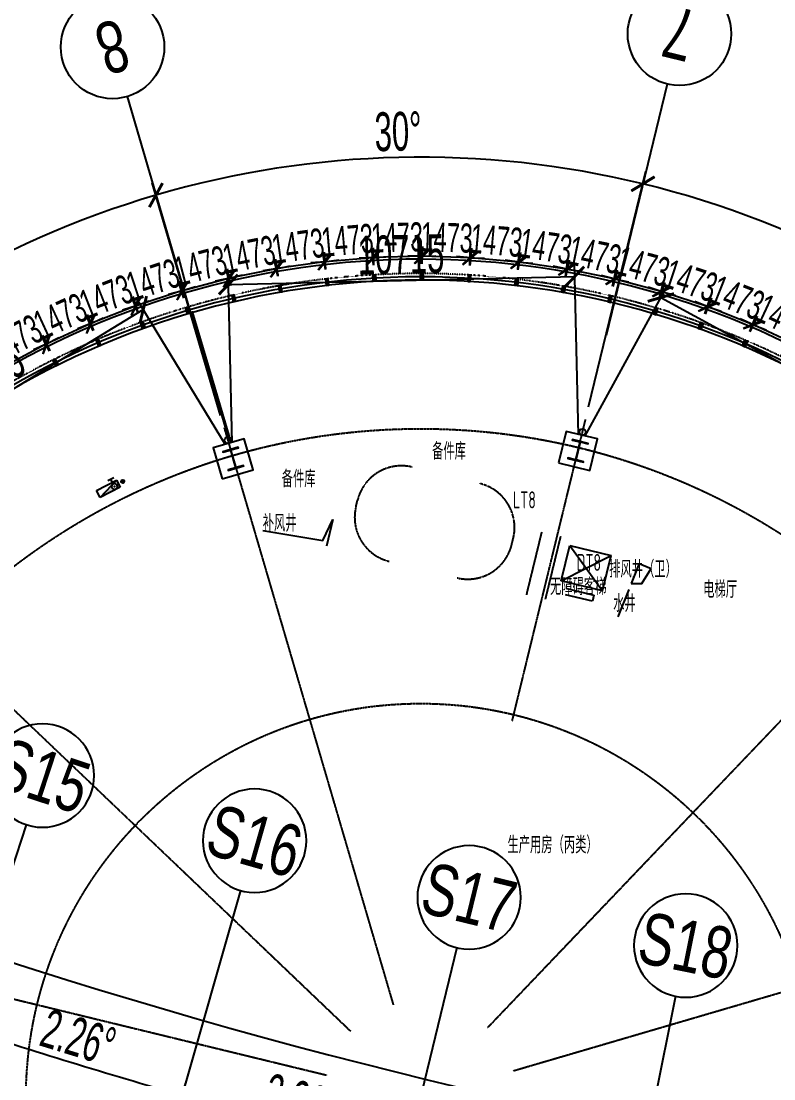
# Model space of a CAD drawing. Extents: x -668578 to 2331563, y -1202445 to 1620273.
# Drawn here: x 545602 to 568877, y 115585 to 148303 of the extents above; entities that cross this region are included whole.
import ezdxf
from ezdxf.enums import TextEntityAlignment as Align

# ---------------------------------------------------------------- set-up
doc = ezdxf.new("R2010")
doc.units = 0
for name, pattern in [('CENTER2', [28.575, 19.05, -3.175, 3.175, -3.175]), ('CONTINOUS', [0]), ('DASH', [0.35, 0.25, -0.1]), ('DOT2', [0.125, 0, -0.125]), ('DOTE', [2.42, 2, -0.2, 0.02, -0.2])]:
    doc.linetypes.add(name, pattern=pattern)
doc.layers.get('0').update_dxf_attribs({"color": 8})
doc.layers.get('Defpoints').update_dxf_attribs({"color": 8})
for name, color, linetype in [('#标注', 8, 'Continuous'), ('#轴线', 8, 'CENTER2'), ('A-AL', 8, 'Continuous'), ('A-BEAM-PLAN-C', 8, 'Continuous'), ('A-COLS-PLAN-S', 8, 'Continuous'), ('A-DIMS-150', 8, 'Continuous'), ('A-EVTR', 8, 'Continuous'), ('A-FLOR-OTLN', 8, 'DOT2'), ('A-GLASS', 8, 'Continuous'), ('A-WIND-FRAM', 8, 'Continuous'), ('C-AXIS', 8, 'DOTE'), ('dim', 8, 'Continuous'), ('STAIR', 8, 'Continuous'), ('WINDOW', 8, 'Continuous'), ('外轮廓', 8, 'Continuous'), ('建-文字', 8, 'Continuous'), ('暖-消防-挡烟垂壁', 8, 'Continuous'), ('水-消防-消火栓', 8, 'Continuous'), ('水-消防-消火栓-标识', 8, 'Continuous')]:
    doc.layers.add(name, color=color, linetype=linetype)
doc.styles.add('JHZX', font='jrs.shx', dxfattribs={"width": 0.6, "bigfont": 'jhz.shx'})
doc.styles.add('XD2008', font='xd-hzs.shx', dxfattribs={"width": 0.7, "bigfont": 'xd-hztxt.shx'})
doc.dimstyles.new('JZBZ-300', dxfattribs={"dimscale": 300, "dimtxt": 3, "dimasz": 1.5, "dimexe": 1, "dimexo": 1, "dimgap": 0.5, "dimtad": 1, "dimdec": 0, "dimdsep": 46, "dimtxsty": 'JHZX', "dimblk1": 'ARCHTICK', "dimblk2": 'ARCHTICK', "dimsah": 1, "dimcen": 0, "dimclrd": 1, "dimclre": 1, "dimclrt": 2, "dimazin": 2, "dimtfac": 1, "dimtdec": 0, "dimtix": 1, "dimtmove": 0, "dimatfit": 3, "dimfxl": 0, "dimtolj": 1, "dimlwd": -1, "dimlwe": -1, "dimarcsym": 0})
doc.dimstyles.new('JZBZ-400', dxfattribs={"dimscale": 400, "dimtxt": 3, "dimasz": 1.5, "dimexe": 1, "dimexo": 1, "dimgap": 0.5, "dimtad": 1, "dimdec": 0, "dimdsep": 46, "dimtxsty": 'JHZX', "dimblk1": 'ARCHTICK', "dimblk2": 'ARCHTICK', "dimsah": 1, "dimcen": 0, "dimclrd": 1, "dimclre": 1, "dimclrt": 2, "dimazin": 2, "dimtfac": 1, "dimtdec": 0, "dimtix": 1, "dimtmove": 0, "dimatfit": 3, "dimfxl": 0, "dimtolj": 1, "dimlwd": -1, "dimlwe": -1, "dimarcsym": 0})

# ---------------------------------------------------------------- blocks, each defined once
blk = doc.blocks.new('_ARCHTICK')
at = {"color": 0, "linetype": 'ByBlock', "const_width": 0.15}
blk.add_lwpolyline([(-0.5, -0.5), (0.5, 0.5)], dxfattribs=at)
blk = doc.blocks.new('*D2918')
at = {"layer": '#标注', "ltscale": 300, "transparency": 16777216}
for p, q in [((52517, 44290), (60086, 50671)), ((174425, -21557), (175612, -11729))]:
    blk.add_line(p, q, dxfattribs=at)
blk.add_arc((197092, 166179), 179600, 220.13382, 263.11563, dxfattribs=at)
at = {"layer": 'Defpoints', "color": 0, "ltscale": 300, "transparency": 16777216}
for p in [(197092, 166179), (52212, 44032), (92699, 20035), (174378, -21955)]:
    blk.add_point(p, dxfattribs=at)
at = {"layer": '#标注', "ltscale": 300, "transparency": 16777216, "xscale": 600, "yscale": 600, "zscale": 600}
for p, rotation in [((59781, 50414), 130.1338192809486), ((175564, -12126), 353.1156299250185)]:
    blk.add_blockref('_ARCHTICK', p, dxfattribs=dict(at, rotation=rotation))
at = {"layer": '#标注', "ltscale": 300, "transparency": 16777216, "insert": (112118, 8861), "char_height": 1200, "attachment_point": 5, "rotation": 331.6247, "style": 'JHZX'}
blk.add_mtext('\\A1;42.98°', dxfattribs=at)
blk = doc.blocks.new('*D2934')
at = {"layer": '#标注', "ltscale": 300, "transparency": 16777216}
for p, q in [((138044, -13465), (140386, -6340)), ((145181, -15656), (147240, -8444))]:
    blk.add_line(p, q, dxfattribs=at)
blk.add_arc((197092, 166179), 182000, 251.80463, 254.06683, dxfattribs=at)
at = {"layer": 'Defpoints', "color": 0, "ltscale": 300, "transparency": 16777216}
for p in [(197092, 166179), (142542, -7453), (137919, -13845), (145071, -16041)]:
    blk.add_point(p, dxfattribs=at)
at = {"layer": '#标注', "ltscale": 300, "transparency": 16777216, "xscale": 600, "yscale": 600, "zscale": 600}
for p, rotation in [((140261, -6720), 161.8046268610923), ((147130, -8829), 344.0668271582924)]:
    blk.add_blockref('_ARCHTICK', p, dxfattribs=dict(at, rotation=rotation))
at = {"layer": '#标注', "ltscale": 300, "transparency": 16777216, "insert": (143920, -7044), "char_height": 1200, "attachment_point": 5, "rotation": 342.9357, "style": 'JHZX'}
blk.add_mtext('\\A1;2.26°', dxfattribs=at)
blk = doc.blocks.new('*D2935')
at = {"layer": '#标注', "ltscale": 300, "transparency": 16777216}
for p, q in [((145181, -15656), (147240, -8444)), ((152399, -17563), (154172, -10276))]:
    blk.add_line(p, q, dxfattribs=at)
blk.add_arc((197092, 166179), 182000, 254.06683, 256.32903, dxfattribs=at)
at = {"layer": 'Defpoints', "color": 0, "ltscale": 300, "transparency": 16777216}
for p in [(197092, 166179), (149438, -9471), (145071, -16041), (152305, -17952)]:
    blk.add_point(p, dxfattribs=at)
at = {"layer": '#标注', "ltscale": 300, "transparency": 16777216, "xscale": 600, "yscale": 600, "zscale": 600}
for p, rotation in [((147130, -8829), 164.0668271582906), ((154077, -10665), 346.3290280231375)]:
    blk.add_blockref('_ARCHTICK', p, dxfattribs=dict(at, rotation=rotation))
at = {"layer": '#标注', "ltscale": 300, "transparency": 16777216, "insert": (150799, -9008), "char_height": 1200, "attachment_point": 5, "rotation": 345.1979, "style": 'JHZX'}
blk.add_mtext('\\A1;2.26°', dxfattribs=at)
blk = doc.blocks.new('*D2939')
at = {"layer": '#标注', "ltscale": 300, "transparency": 16777216}
for p, q in [((-1773, -1481), (-9342, -7863)), ((165914, -92056), (164727, -101884))]:
    blk.add_line(p, q, dxfattribs=at)
blk.add_arc((197092, 166179), 269610, 220.13382, 263.11563, dxfattribs=at)
at = {"layer": 'Defpoints', "color": 0, "ltscale": 300, "transparency": 16777216}
for p in [(197092, 166179), (-1467, -1224), (40380, -53208), (165962, -91659)]:
    blk.add_point(p, dxfattribs=at)
at = {"layer": '#标注', "ltscale": 300, "transparency": 16777216, "xscale": 600, "yscale": 600, "zscale": 600}
for p, rotation in [((-9036, -7605), 130.1338192809485), ((164775, -101487), 353.1156299250187)]:
    blk.add_blockref('_ARCHTICK', p, dxfattribs=dict(at, rotation=rotation))
at = {"layer": '#标注', "ltscale": 300, "transparency": 16777216, "insert": (69342, -70334), "char_height": 1200, "attachment_point": 5, "rotation": 331.6247, "style": 'JHZX'}
blk.add_mtext('\\A1;42.98°', dxfattribs=at)
blk = doc.blocks.new('*U2924')
at = {"linetype": 'ByBlock'}
blk.add_line((0, -20), (0, 0), dxfattribs=at)
blk.add_circle((0, -24), 4, dxfattribs=at)
at = {"color": 253, "linetype": 'ByBlock', "style": 'JHZX', "width": 0.75}
blk.add_attdef('AXES', text='', height=4, dxfattribs=at).set_placement((0, -24), align=Align.MIDDLE_CENTER)
blk = doc.blocks.new('*D2943')
at = {"layer": '#标注', "ltscale": 300, "transparency": 16777216}
for p, q in [((175615, -2730), (182813, -622)), ((175879, -14115), (183167, -15888))]:
    blk.add_line(p, q, dxfattribs=at)
blk.add_arc((154503, -8916), 29100, 346.329, 16.329, dxfattribs=at)
at = {"layer": 'Defpoints', "color": 0, "ltscale": 300, "transparency": 16777216}
for p in [(175231, -2843), (154503, -8916), (183543, -10779), (175491, -14021)]:
    blk.add_point(p, dxfattribs=at)
at = {"layer": '#标注', "ltscale": 300, "transparency": 16777216, "xscale": 600, "yscale": 600, "zscale": 600}
for p, rotation in [((182429, -734), 106.3290280231238), ((182778, -15793), 256.3290280231252)]:
    blk.add_blockref('_ARCHTICK', p, dxfattribs=dict(at, rotation=rotation))
at = {"layer": '#标注', "ltscale": 300, "transparency": 16777216, "insert": (184395, -8222), "char_height": 1200, "attachment_point": 5, "rotation": 271.329, "style": 'JHZX'}
blk.add_mtext('\\A1;30°', dxfattribs=at)
blk = doc.blocks.new('*D2944')
at = {"layer": '#标注', "ltscale": 300, "transparency": 16777216}
for p, q in [((169694, 6997), (174873, 12422)), ((175615, -2730), (182813, -622))]:
    blk.add_line(p, q, dxfattribs=at)
blk.add_arc((154503, -8916), 29100, 16.329, 46.329, dxfattribs=at)
at = {"layer": 'Defpoints', "color": 0, "ltscale": 300, "transparency": 16777216}
for p in [(169418, 6708), (180584, 3991), (175231, -2843), (154503, -8916)]:
    blk.add_point(p, dxfattribs=at)
at = {"layer": '#标注', "ltscale": 300, "transparency": 16777216, "xscale": 600, "yscale": 600, "zscale": 600}
for p, rotation in [((174597, 12133), 136.3290280231255), ((182429, -734), 286.3290280231241)]:
    blk.add_blockref('_ARCHTICK', p, dxfattribs=dict(at, rotation=rotation))
at = {"layer": '#标注', "ltscale": 300, "transparency": 16777216, "insert": (180043, 6631), "char_height": 1200, "attachment_point": 5, "rotation": 301.329, "style": 'JHZX'}
blk.add_mtext('\\A1;30°', dxfattribs=at)
blk = doc.blocks.new('*D2945')
at = {"layer": '#标注', "ltscale": 300, "transparency": 16777216}
for p, q in [((159702, 12461), (161475, 19749)), ((169694, 6997), (174873, 12422))]:
    blk.add_line(p, q, dxfattribs=at)
blk.add_arc((154503, -8916), 29100, 46.329, 76.329, dxfattribs=at)
at = {"layer": 'Defpoints', "color": 0, "ltscale": 300, "transparency": 16777216}
for p in [(170636, 15302), (159608, 12072), (169418, 6708), (154503, -8916)]:
    blk.add_point(p, dxfattribs=at)
at = {"layer": '#标注', "ltscale": 300, "transparency": 16777216, "xscale": 600, "yscale": 600, "zscale": 600}
for p, rotation in [((161380, 19360), 166.3290280231338), ((174597, 12133), 316.3290280231257)]:
    blk.add_blockref('_ARCHTICK', p, dxfattribs=dict(at, rotation=rotation))
at = {"layer": '#标注', "ltscale": 300, "transparency": 16777216, "insert": (168848, 17318), "char_height": 1200, "attachment_point": 5, "rotation": 331.329, "style": 'JHZX'}
blk.add_mtext('\\A1;30°', dxfattribs=at)
blk = doc.blocks.new('*D2946')
at = {"layer": '#标注', "ltscale": 300, "transparency": 16777216}
for p, q in [((159702, 12461), (161475, 19749)), ((148317, 12197), (146209, 19394))]:
    blk.add_line(p, q, dxfattribs=at)
blk.add_arc((154503, -8916), 29100, 76.329, 106.329, dxfattribs=at)
at = {"layer": 'Defpoints', "color": 0, "ltscale": 300, "transparency": 16777216}
for p in [(156366, 20125), (148430, 11813), (159608, 12072), (154503, -8916)]:
    blk.add_point(p, dxfattribs=at)
at = {"layer": '#标注', "ltscale": 300, "transparency": 16777216, "xscale": 600, "yscale": 600, "zscale": 600}
for p, rotation in [((161380, 19360), 346.3290280231337), ((146321, 19011), 196.3290280231265)]:
    blk.add_blockref('_ARCHTICK', p, dxfattribs=dict(at, rotation=rotation))
at = {"layer": '#标注', "ltscale": 300, "transparency": 16777216, "insert": (153809, 20976), "char_height": 1200, "attachment_point": 5, "rotation": 1.329, "style": 'JHZX'}
blk.add_mtext('\\A1;30°', dxfattribs=at)
blk = doc.blocks.new('*D2947')
at = {"layer": '#标注', "ltscale": 300, "transparency": 16777216}
for p, q in [((148317, 12197), (146209, 19394)), ((138590, 6276), (133165, 11455))]:
    blk.add_line(p, q, dxfattribs=at)
blk.add_arc((154503, -8916), 29100, 106.329, 136.329, dxfattribs=at)
at = {"layer": 'Defpoints', "color": 0, "ltscale": 300, "transparency": 16777216}
for p in [(141596, 17166), (148430, 11813), (138879, 6000), (154503, -8916)]:
    blk.add_point(p, dxfattribs=at)
at = {"layer": '#标注', "ltscale": 300, "transparency": 16777216, "xscale": 600, "yscale": 600, "zscale": 600}
for p, rotation in [((146321, 19011), 16.32902802312659), ((133454, 11178), 226.3290280231246)]:
    blk.add_blockref('_ARCHTICK', p, dxfattribs=dict(at, rotation=rotation))
at = {"layer": '#标注', "ltscale": 300, "transparency": 16777216, "insert": (138956, 16625), "char_height": 1200, "attachment_point": 5, "rotation": 31.329, "style": 'JHZX'}
blk.add_mtext('\\A1;30°', dxfattribs=at)
blk = doc.blocks.new('*D2948')
at = {"layer": '#标注', "ltscale": 300, "transparency": 16777216}
for p, q in [((138590, 6276), (133165, 11455)), ((133126, -3716), (125838, -1943))]:
    blk.add_line(p, q, dxfattribs=at)
blk.add_arc((154503, -8916), 29100, 136.329, 166.329, dxfattribs=at)
at = {"layer": 'Defpoints', "color": 0, "ltscale": 300, "transparency": 16777216}
for p in [(130285, 7218), (138879, 6000), (133515, -3810), (154503, -8916)]:
    blk.add_point(p, dxfattribs=at)
at = {"layer": '#标注', "ltscale": 300, "transparency": 16777216, "xscale": 600, "yscale": 600, "zscale": 600}
for p, rotation in [((133454, 11178), 46.32902802312446), ((126227, -2038), 256.3290280231241)]:
    blk.add_blockref('_ARCHTICK', p, dxfattribs=dict(at, rotation=rotation))
at = {"layer": '#标注', "ltscale": 300, "transparency": 16777216, "insert": (128269, 5430), "char_height": 1200, "attachment_point": 5, "rotation": 61.329, "style": 'JHZX'}
blk.add_mtext('\\A1;30°', dxfattribs=at)
blk = doc.blocks.new('*D2949')
at = {"layer": '#标注', "ltscale": 300, "transparency": 16777216}
for p, q in [((133126, -3716), (125838, -1943)), ((133390, -15101), (126193, -17210))]:
    blk.add_line(p, q, dxfattribs=at)
blk.add_arc((154503, -8916), 29100, 166.329, 196.329, dxfattribs=at)
at = {"layer": 'Defpoints', "color": 0, "ltscale": 300, "transparency": 16777216}
for p in [(133515, -3810), (125462, -7052), (154503, -8916), (133774, -14988)]:
    blk.add_point(p, dxfattribs=at)
at = {"layer": '#标注', "ltscale": 300, "transparency": 16777216, "xscale": 600, "yscale": 600, "zscale": 600}
for p, rotation in [((126227, -2038), 76.32902802312397), ((126576, -17097), 286.3290280231245)]:
    blk.add_blockref('_ARCHTICK', p, dxfattribs=dict(at, rotation=rotation))
at = {"layer": '#标注', "ltscale": 300, "transparency": 16777216, "insert": (126210, -9572), "char_height": 1200, "attachment_point": 5, "rotation": 271.329, "style": 'JHZX'}
blk.add_mtext('\\A1;30°', dxfattribs=at)
blk = doc.blocks.new('*D2992')
at = {"layer": '#标注', "ltscale": 300, "transparency": 16777216}
for p, q in [((159587, 11549), (162128, 16196)), ((161936, 15845), (171338, 10705)), ((168988, 6408), (171530, 11055))]:
    blk.add_line(p, q, dxfattribs=at)
at = {"layer": 'Defpoints', "color": 0, "ltscale": 300, "transparency": 16777216}
for p in [(159395, 11198), (171338, 10705), (168796, 6057)]:
    blk.add_point(p, dxfattribs=at)
at = {"layer": '#标注', "ltscale": 300, "transparency": 16777216, "xscale": 600, "yscale": 600, "zscale": 600}
for p, rotation in [((161936, 15845), 151.3290280231367), ((171338, 10705), 331.3290280231367)]:
    blk.add_blockref('_ARCHTICK', p, dxfattribs=dict(at, rotation=rotation))
at = {"layer": '#标注', "ltscale": 300, "transparency": 16777216, "insert": (167021, 13977), "char_height": 1200, "attachment_point": 5, "rotation": 331.329, "style": 'JHZX'}
blk.add_mtext('\\A1;10715', dxfattribs=at)
blk = doc.blocks.new('*D2982')
at = {"layer": '#标注', "ltscale": 300, "transparency": 16777216}
for p, q in [((159386, 11598), (159263, 16893)), ((148673, 11349), (148551, 16645)), ((148560, 16245), (159272, 16493))]:
    blk.add_line(p, q, dxfattribs=at)
at = {"layer": 'Defpoints', "color": 0, "ltscale": 300, "transparency": 16777216}
for p in [(159272, 16493), (159395, 11198), (148683, 10949)]:
    blk.add_point(p, dxfattribs=at)
at = {"layer": '#标注', "ltscale": 300, "transparency": 16777216, "xscale": 600, "yscale": 600, "zscale": 600}
for p, rotation in [((159272, 16493), 1.329038089005094), ((148560, 16245), 181.3290380890051)]:
    blk.add_blockref('_ARCHTICK', p, dxfattribs=dict(at, rotation=rotation))
at = {"layer": '#标注', "ltscale": 300, "transparency": 16777216, "insert": (153897, 17169), "char_height": 1200, "attachment_point": 5, "rotation": 1.329, "style": 'JHZX'}
blk.add_mtext('\\A1;10715', dxfattribs=at)
blk = doc.blocks.new('*D2983')
at = {"layer": '#标注', "ltscale": 300, "transparency": 16777216}
for p, q in [((148475, 11291), (145721, 15816)), ((136776, 9903), (145929, 15474)), ((139322, 5720), (136568, 10244))]:
    blk.add_line(p, q, dxfattribs=at)
at = {"layer": 'Defpoints', "color": 0, "ltscale": 300, "transparency": 16777216}
for p in [(145929, 15474), (148683, 10949), (139530, 5378)]:
    blk.add_point(p, dxfattribs=at)
at = {"layer": '#标注', "ltscale": 300, "transparency": 16777216, "xscale": 600, "yscale": 600, "zscale": 600}
for p, rotation in [((145929, 15474), 31.32903808897055), ((136776, 9903), 211.3290380889705)]:
    blk.add_blockref('_ARCHTICK', p, dxfattribs=dict(at, rotation=rotation))
at = {"layer": '#标注', "ltscale": 300, "transparency": 16777216, "insert": (140936, 13372), "char_height": 1200, "attachment_point": 5, "rotation": 31.329, "style": 'JHZX'}
blk.add_mtext('\\A1;10715', dxfattribs=at)
blk = doc.blocks.new('*D2014')
at = {"layer": '#标注', "color": 1, "ltscale": 300, "transparency": 16777216}
for p, q in [((568247, 138907), (567839, 139096)), ((568148, 138693), (568374, 139179)), ((569583, 138287), (568247, 138907)), ((569484, 138073), (569709, 138559)), ((569583, 138287), (569991, 138097))]:
    blk.add_line(p, q, dxfattribs=at)
at = {"layer": 'Defpoints', "color": 0, "ltscale": 300, "transparency": 16777216}
for p in [(568247, 138907), (568021, 138421), (569357, 137800)]:
    blk.add_point(p, dxfattribs=at)
at = {"layer": '#标注', "color": 1, "ltscale": 300, "transparency": 16777216, "xscale": 450, "yscale": 450, "zscale": 450}
for p, rotation in [((568247, 138907), 335.0892410892536), ((569583, 138287), 155.0892410892536)]:
    blk.add_blockref('_ARCHTICK', p, dxfattribs=dict(at, rotation=rotation))
at = {"layer": '#标注', "color": 2, "ltscale": 300, "transparency": 16777216, "insert": (569168, 139141), "char_height": 900, "attachment_point": 5, "rotation": 335.0892, "style": 'JHZX'}
blk.add_mtext('\\A1;1473', dxfattribs=at)
blk = doc.blocks.new('*D2015')
at = {"layer": '#标注', "color": 1, "ltscale": 300, "transparency": 16777216}
for p, q in [((566762, 139242), (566960, 139740)), ((566849, 139461), (566431, 139627)), ((568219, 138919), (566849, 139461)), ((568132, 138700), (568329, 139198)), ((568219, 138919), (568637, 138753))]:
    blk.add_line(p, q, dxfattribs=at)
at = {"layer": 'Defpoints', "color": 0, "ltscale": 300, "transparency": 16777216}
for p in [(566849, 139461), (566652, 138963), (568021, 138421)]:
    blk.add_point(p, dxfattribs=at)
at = {"layer": '#标注', "color": 1, "ltscale": 300, "transparency": 16777216, "xscale": 450, "yscale": 450, "zscale": 450}
for p, rotation in [((566849, 139461), 338.3992787372172), ((568219, 138919), 158.3992787372172)]:
    blk.add_blockref('_ARCHTICK', p, dxfattribs=dict(at, rotation=rotation))
at = {"layer": '#标注', "color": 2, "ltscale": 300, "transparency": 16777216, "insert": (567755, 139748), "char_height": 900, "attachment_point": 5, "rotation": 338.3993, "style": 'JHZX'}
blk.add_mtext('\\A1;1473', dxfattribs=at)
blk = doc.blocks.new('*D2016')
at = {"layer": '#标注', "color": 1, "ltscale": 300, "transparency": 16777216}
for p, q in [((565422, 139934), (564995, 140075)), ((565348, 139710), (565516, 140219)), ((566820, 139472), (565422, 139934)), ((566746, 139248), (566914, 139757)), ((566820, 139472), (567248, 139331))]:
    blk.add_line(p, q, dxfattribs=at)
at = {"layer": 'Defpoints', "color": 0, "ltscale": 300, "transparency": 16777216}
for p in [(565422, 139934), (565254, 139425), (566652, 138963)]:
    blk.add_point(p, dxfattribs=at)
at = {"layer": '#标注', "color": 1, "ltscale": 300, "transparency": 16777216, "xscale": 450, "yscale": 450, "zscale": 450}
for p, rotation in [((565422, 139934), 341.7093163851807), ((566820, 139472), 161.7093163851806)]:
    blk.add_blockref('_ARCHTICK', p, dxfattribs=dict(at, rotation=rotation))
at = {"layer": '#标注', "color": 2, "ltscale": 300, "transparency": 16777216, "insert": (566309, 140273), "char_height": 900, "attachment_point": 5, "rotation": 341.7093, "style": 'JHZX'}
blk.add_mtext('\\A1;1473', dxfattribs=at)
blk = doc.blocks.new('*D2017')
at = {"layer": '#标注', "color": 1, "ltscale": 300, "transparency": 16777216}
for p, q in [((563969, 140324), (563535, 140440)), ((563908, 140096), (564047, 140614)), ((565392, 139943), (563969, 140324)), ((565331, 139715), (565470, 140233)), ((565392, 139943), (565827, 139827))]:
    blk.add_line(p, q, dxfattribs=at)
at = {"layer": 'Defpoints', "color": 0, "ltscale": 300, "transparency": 16777216}
for p in [(563969, 140324), (563831, 139806), (565254, 139425)]:
    blk.add_point(p, dxfattribs=at)
at = {"layer": '#标注', "color": 1, "ltscale": 300, "transparency": 16777216, "xscale": 450, "yscale": 450, "zscale": 450}
for p, rotation in [((563969, 140324), 345.0193540331435), ((565392, 139943), 165.0193540331436)]:
    blk.add_blockref('_ARCHTICK', p, dxfattribs=dict(at, rotation=rotation))
at = {"layer": '#标注', "color": 2, "ltscale": 300, "transparency": 16777216, "insert": (564836, 140713), "char_height": 900, "attachment_point": 5, "rotation": 345.0194, "style": 'JHZX'}
blk.add_mtext('\\A1;1473', dxfattribs=at)
blk = doc.blocks.new('*D2018')
at = {"layer": '#标注', "color": 1, "ltscale": 300, "transparency": 16777216}
for p, q in [((562497, 140629), (562056, 140720)), ((562449, 140398), (562558, 140923)), ((563939, 140331), (562497, 140629)), ((563892, 140100), (564000, 140625)), ((563939, 140331), (564380, 140240))]:
    blk.add_line(p, q, dxfattribs=at)
at = {"layer": 'Defpoints', "color": 0, "ltscale": 300, "transparency": 16777216}
for p in [(562497, 140629), (562389, 140104), (563831, 139806)]:
    blk.add_point(p, dxfattribs=at)
at = {"layer": '#标注', "color": 1, "ltscale": 300, "transparency": 16777216, "xscale": 450, "yscale": 450, "zscale": 450}
for p, rotation in [((562497, 140629), 348.3293916811086), ((563939, 140331), 168.3293916811086)]:
    blk.add_blockref('_ARCHTICK', p, dxfattribs=dict(at, rotation=rotation))
at = {"layer": '#标注', "color": 2, "ltscale": 300, "transparency": 16777216, "insert": (563340, 141067), "char_height": 900, "attachment_point": 5, "rotation": 348.3294, "style": 'JHZX'}
blk.add_mtext('\\A1;1473', dxfattribs=at)
blk = doc.blocks.new('*D2019')
at = {"layer": '#标注', "color": 1, "ltscale": 300, "transparency": 16777216}
for p, q in [((560975, 140615), (561053, 141145)), ((561009, 140848), (560564, 140914)), ((562467, 140634), (561009, 140848)), ((562432, 140401), (562510, 140931)), ((562467, 140634), (562912, 140569))]:
    blk.add_line(p, q, dxfattribs=at)
at = {"layer": 'Defpoints', "color": 0, "ltscale": 300, "transparency": 16777216}
for p in [(561009, 140848), (560931, 140318), (562389, 140104)]:
    blk.add_point(p, dxfattribs=at)
at = {"layer": '#标注', "color": 1, "ltscale": 300, "transparency": 16777216, "xscale": 450, "yscale": 450, "zscale": 450}
for p, rotation in [((561009, 140848), 351.6394293290701), ((562467, 140634), 171.63942932907)]:
    blk.add_blockref('_ARCHTICK', p, dxfattribs=dict(at, rotation=rotation))
at = {"layer": '#标注', "color": 2, "ltscale": 300, "transparency": 16777216, "insert": (561825, 141335), "char_height": 900, "attachment_point": 5, "rotation": 351.6394, "style": 'JHZX'}
blk.add_mtext('\\A1;1473', dxfattribs=at)
blk = doc.blocks.new('*D2020')
at = {"layer": '#标注', "color": 1, "ltscale": 300, "transparency": 16777216}
for p, q in [((559512, 140982), (559063, 141021)), ((559491, 140746), (559538, 141280)), ((560958, 140617), (561005, 141151)), ((560979, 140852), (559512, 140982)), ((560979, 140852), (561427, 140812))]:
    blk.add_line(p, q, dxfattribs=at)
at = {"layer": 'Defpoints', "color": 0, "ltscale": 300, "transparency": 16777216}
for p in [(559512, 140982), (559464, 140448), (560932, 140318)]:
    blk.add_point(p, dxfattribs=at)
at = {"layer": '#标注', "color": 1, "ltscale": 300, "transparency": 16777216, "xscale": 450, "yscale": 450, "zscale": 450}
for p, rotation in [((559512, 140982), 354.9494669770344), ((560979, 140852), 174.9494669770343)]:
    blk.add_blockref('_ARCHTICK', p, dxfattribs=dict(at, rotation=rotation))
at = {"layer": '#标注', "color": 2, "ltscale": 300, "transparency": 16777216, "insert": (560298, 141514), "char_height": 900, "attachment_point": 5, "rotation": 354.9495, "style": 'JHZX'}
blk.add_mtext('\\A1;1473', dxfattribs=at)
blk = doc.blocks.new('*D2021')
at = {"layer": '#标注', "color": 1, "ltscale": 300, "transparency": 16777216}
for p, q in [((558009, 141028), (557559, 141042)), ((558001, 140792), (558018, 141328)), ((559481, 140983), (558009, 141028)), ((559474, 140747), (559490, 141283)), ((559481, 140983), (559930, 140970))]:
    blk.add_line(p, q, dxfattribs=at)
at = {"layer": 'Defpoints', "color": 0, "ltscale": 300, "transparency": 16777216}
for p in [(558009, 141028), (557992, 140492), (559464, 140448)]:
    blk.add_point(p, dxfattribs=at)
at = {"layer": '#标注', "color": 1, "ltscale": 300, "transparency": 16777216, "xscale": 450, "yscale": 450, "zscale": 450}
for p, rotation in [((558009, 141028), 358.2595046249982), ((559481, 140983), 178.2595046249982)]:
    blk.add_blockref('_ARCHTICK', p, dxfattribs=dict(at, rotation=rotation))
at = {"layer": '#标注', "color": 2, "ltscale": 300, "transparency": 16777216, "insert": (558763, 141606), "char_height": 900, "attachment_point": 5, "rotation": 358.2595, "style": 'JHZX'}
blk.add_mtext('\\A1;1473', dxfattribs=at)
blk = doc.blocks.new('*D2022')
at = {"layer": '#标注', "color": 1, "ltscale": 300, "transparency": 16777216}
for p, q in [((556512, 140752), (556497, 141288)), ((557978, 141028), (556505, 140988)), ((557984, 140792), (557969, 141328)), ((557978, 141028), (558427, 141041)), ((556505, 140988), (556055, 140976))]:
    blk.add_line(p, q, dxfattribs=at)
at = {"layer": 'Defpoints', "color": 0, "ltscale": 300, "transparency": 16777216}
for p in [(556505, 140988), (556520, 140452), (557992, 140492)]:
    blk.add_point(p, dxfattribs=at)
at = {"layer": '#标注', "color": 1, "ltscale": 300, "transparency": 16777216, "xscale": 450, "yscale": 450, "zscale": 450}
for p, rotation in [((556505, 140988), 1.569542272960266), ((557978, 141028), 181.5695422729603)]:
    blk.add_blockref('_ARCHTICK', p, dxfattribs=dict(at, rotation=rotation))
at = {"layer": '#标注', "color": 2, "ltscale": 300, "transparency": 16777216, "insert": (557225, 141608), "char_height": 900, "attachment_point": 5, "rotation": 1.5695, "style": 'JHZX'}
blk.add_mtext('\\A1;1473', dxfattribs=at)
blk = doc.blocks.new('*D2023')
at = {"layer": '#标注', "color": 1, "ltscale": 300, "transparency": 16777216}
for p, q in [((555027, 140626), (554981, 141160)), ((556495, 140751), (556449, 141285)), ((556474, 140986), (556923, 141024)), ((555007, 140861), (554559, 140823)), ((556474, 140986), (555007, 140861))]:
    blk.add_line(p, q, dxfattribs=at)
at = {"layer": 'Defpoints', "color": 0, "ltscale": 300, "transparency": 16777216}
for p in [(555007, 140861), (556520, 140452), (555053, 140327)]:
    blk.add_point(p, dxfattribs=at)
at = {"layer": '#标注', "color": 1, "ltscale": 300, "transparency": 16777216, "xscale": 450, "yscale": 450, "zscale": 450}
for p, rotation in [((555007, 140861), 4.879579920922729), ((556474, 140986), 184.8795799209227)]:
    blk.add_blockref('_ARCHTICK', p, dxfattribs=dict(at, rotation=rotation))
at = {"layer": '#标注', "color": 2, "ltscale": 300, "transparency": 16777216, "insert": (555690, 141521), "char_height": 900, "attachment_point": 5, "rotation": 4.8796, "style": 'JHZX'}
blk.add_mtext('\\A1;1473', dxfattribs=at)
blk = doc.blocks.new('*D2024')
at = {"layer": '#标注', "color": 1, "ltscale": 300, "transparency": 16777216}
for p, q in [((555010, 140624), (554934, 141154)), ((553552, 140414), (553476, 140944)), ((554976, 140857), (553518, 140648)), ((554976, 140857), (555422, 140921)), ((553518, 140648), (553073, 140583))]:
    blk.add_line(p, q, dxfattribs=at)
at = {"layer": 'Defpoints', "color": 0, "ltscale": 300, "transparency": 16777216}
for p in [(553518, 140648), (553595, 140117), (555053, 140327)]:
    blk.add_point(p, dxfattribs=at)
at = {"layer": '#标注', "color": 1, "ltscale": 300, "transparency": 16777216, "xscale": 450, "yscale": 450, "zscale": 450}
for p, rotation in [((554976, 140857), 188.1896175688878), ((553518, 140648), 8.189617568887787)]:
    blk.add_blockref('_ARCHTICK', p, dxfattribs=dict(at, rotation=rotation))
at = {"layer": '#标注', "color": 2, "ltscale": 300, "transparency": 16777216, "insert": (554162, 141346), "char_height": 900, "attachment_point": 5, "rotation": 8.1896, "style": 'JHZX'}
blk.add_mtext('\\A1;1473', dxfattribs=at)
blk = doc.blocks.new('*D2025')
at = {"layer": '#标注', "color": 1, "ltscale": 300, "transparency": 16777216}
for p, q in [((553535, 140411), (553428, 140936)), ((553488, 140642), (553929, 140732)), ((552092, 140117), (551985, 140643)), ((553488, 140642), (552045, 140349)), ((552045, 140349), (551604, 140259))]:
    blk.add_line(p, q, dxfattribs=at)
at = {"layer": 'Defpoints', "color": 0, "ltscale": 300, "transparency": 16777216}
for p in [(552045, 140349), (553595, 140117), (552152, 139823)]:
    blk.add_point(p, dxfattribs=at)
at = {"layer": '#标注', "color": 1, "ltscale": 300, "transparency": 16777216, "xscale": 450, "yscale": 450, "zscale": 450}
for p, rotation in [((553488, 140642), 191.4996552168506), ((552045, 140349), 11.4996552168506)]:
    blk.add_blockref('_ARCHTICK', p, dxfattribs=dict(at, rotation=rotation))
at = {"layer": '#标注', "color": 2, "ltscale": 300, "transparency": 16777216, "insert": (552647, 141083), "char_height": 900, "attachment_point": 5, "rotation": 11.4997, "style": 'JHZX'}
blk.add_mtext('\\A1;1473', dxfattribs=at)
blk = doc.blocks.new('*D2026')
at = {"layer": '#标注', "color": 1, "ltscale": 300, "transparency": 16777216}
for p, q in [((552075, 140113), (551938, 140632)), ((552015, 140342), (552450, 140457)), ((550651, 139737), (550514, 140255)), ((552015, 140342), (550591, 139965)), ((550591, 139965), (550156, 139850))]:
    blk.add_line(p, q, dxfattribs=at)
at = {"layer": 'Defpoints', "color": 0, "ltscale": 300, "transparency": 16777216}
for p in [(550591, 139965), (552152, 139823), (550728, 139447)]:
    blk.add_point(p, dxfattribs=at)
at = {"layer": '#标注', "color": 1, "ltscale": 300, "transparency": 16777216, "xscale": 450, "yscale": 450, "zscale": 450}
for p, rotation in [((552015, 140342), 194.809692864814), ((550591, 139965), 14.80969286481404)]:
    blk.add_blockref('_ARCHTICK', p, dxfattribs=dict(at, rotation=rotation))
at = {"layer": '#标注', "color": 2, "ltscale": 300, "transparency": 16777216, "insert": (551149, 140733), "char_height": 900, "attachment_point": 5, "rotation": 14.8097, "style": 'JHZX'}
blk.add_mtext('\\A1;1473', dxfattribs=at)
blk = doc.blocks.new('*D2027')
at = {"layer": '#标注', "color": 1, "ltscale": 300, "transparency": 16777216}
for p, q in [((550634, 139732), (550468, 140241)), ((550561, 139956), (550989, 140096)), ((549235, 139274), (549068, 139783)), ((550561, 139956), (549161, 139498)), ((549161, 139498), (548734, 139358))]:
    blk.add_line(p, q, dxfattribs=at)
at = {"layer": 'Defpoints', "color": 0, "ltscale": 300, "transparency": 16777216}
for p in [(549161, 139498), (550728, 139447), (549328, 138989)]:
    blk.add_point(p, dxfattribs=at)
at = {"layer": '#标注', "color": 1, "ltscale": 300, "transparency": 16777216, "xscale": 450, "yscale": 450, "zscale": 450}
for p, rotation in [((550561, 139956), 198.119730512777), ((549161, 139498), 18.11973051277701)]:
    blk.add_blockref('_ARCHTICK', p, dxfattribs=dict(at, rotation=rotation))
at = {"layer": '#标注', "color": 2, "ltscale": 300, "transparency": 16777216, "insert": (549675, 140298), "char_height": 900, "attachment_point": 5, "rotation": 18.1197, "style": 'JHZX'}
blk.add_mtext('\\A1;1473', dxfattribs=at)
blk = doc.blocks.new('*D2028')
at = {"layer": '#标注', "color": 1, "ltscale": 300, "transparency": 16777216}
for p, q in [((549218, 139268), (549023, 139767)), ((549132, 139488), (547761, 138950)), ((549132, 139488), (549551, 139652)), ((547847, 138730), (547651, 139229)), ((547761, 138950), (547342, 138785))]:
    blk.add_line(p, q, dxfattribs=at)
at = {"layer": 'Defpoints', "color": 0, "ltscale": 300, "transparency": 16777216}
for p in [(547761, 138950), (549328, 138989), (547957, 138451)]:
    blk.add_point(p, dxfattribs=at)
at = {"layer": '#标注', "color": 1, "ltscale": 300, "transparency": 16777216, "xscale": 450, "yscale": 450, "zscale": 450}
for p, rotation in [((549132, 139488), 201.4297681607404), ((547761, 138950), 21.42976816074034)]:
    blk.add_blockref('_ARCHTICK', p, dxfattribs=dict(at, rotation=rotation))
at = {"layer": '#标注', "color": 2, "ltscale": 300, "transparency": 16777216, "insert": (548227, 139777), "char_height": 900, "attachment_point": 5, "rotation": 21.4298, "style": 'JHZX'}
blk.add_mtext('\\A1;1473', dxfattribs=at)
blk = doc.blocks.new('*D2029')
at = {"layer": '#标注', "color": 1, "ltscale": 300, "transparency": 16777216}
for p, q in [((547831, 138723), (547607, 139210)), ((547733, 138938), (548141, 139126)), ((547733, 138938), (546395, 138321)), ((546494, 138107), (546269, 138594)), ((546395, 138321), (545986, 138133))]:
    blk.add_line(p, q, dxfattribs=at)
at = {"layer": 'Defpoints', "color": 0, "ltscale": 300, "transparency": 16777216}
for p in [(547957, 138451), (546395, 138321), (546619, 137834)]:
    blk.add_point(p, dxfattribs=at)
at = {"layer": '#标注', "color": 1, "ltscale": 300, "transparency": 16777216, "xscale": 450, "yscale": 450, "zscale": 450}
for p, rotation in [((547733, 138938), 204.7398058087044), ((546395, 138321), 24.73980580870443)]:
    blk.add_blockref('_ARCHTICK', p, dxfattribs=dict(at, rotation=rotation))
at = {"layer": '#标注', "color": 2, "ltscale": 300, "transparency": 16777216, "insert": (546813, 139174), "char_height": 900, "attachment_point": 5, "rotation": 24.7398, "style": 'JHZX'}
blk.add_mtext('\\A1;1473', dxfattribs=at)
blk = doc.blocks.new('*D2030')
at = {"layer": '#标注', "color": 1, "ltscale": 300, "transparency": 16777216}
for p, q in [((546478, 138099), (546226, 138572)), ((546367, 138307), (546764, 138519)), ((546367, 138307), (545067, 137615)), ((545178, 137407), (544926, 137880)), ((545067, 137615), (544670, 137403))]:
    blk.add_line(p, q, dxfattribs=at)
at = {"layer": 'Defpoints', "color": 0, "ltscale": 300, "transparency": 16777216}
for p in [(546619, 137834), (545067, 137615), (545320, 137142)]:
    blk.add_point(p, dxfattribs=at)
at = {"layer": '#标注', "color": 1, "ltscale": 300, "transparency": 16777216, "xscale": 450, "yscale": 450, "zscale": 450}
for p, rotation in [((546367, 138307), 208.0498434566655), ((545067, 137615), 28.04984345666547)]:
    blk.add_blockref('_ARCHTICK', p, dxfattribs=dict(at, rotation=rotation))
at = {"layer": '#标注', "color": 2, "ltscale": 300, "transparency": 16777216, "insert": (545435, 138491), "char_height": 900, "attachment_point": 5, "rotation": 28.0498, "style": 'JHZX'}
blk.add_mtext('\\A1;1473', dxfattribs=at)
blk = doc.blocks.new('消火栓箱-111')
blk.add_hatch(color=256).paths.add_polyline_path([(-200, -54), (-200, -60, -0.414214), (-110, -150, -1), (-290, -150, -0.414214), (-200, -60), (-200, -54), (-350, 0), (-350, -250), (350, -250)])
for p, q in [((350, 0), (-350, 0)), ((-350, 0), (350, -250)), ((-350, 0), (-350, -250)), ((-300, 100), (-100, 100)), ((-200, -60), (-200, 100)), ((350, -250), (350, 0)), ((-350, -250), (350, -250))]:
    blk.add_line(p, q)
blk.add_circle((-200, -150), 90)
blk.add_point((-200, -150))
at = {"layer": '水-消防-消火栓'}
blk.add_arc((-350, 0), 700, 359.9687, 0, dxfattribs=at)
blk = doc.blocks.new('立管-R75-1')
at = {"linetype": 'Continuous'}
blk.add_circle((0, 0), 75, dxfattribs=at)
blk.add_point((0, 0), dxfattribs=at)
blk = doc.blocks.new('幕墙分隔')
for p, q in [((-40, -100), (40, 100)), ((0, 100), (0, -100))]:
    blk.add_line(p, q)
blk.add_lwpolyline([(-40, 100), (40, 100), (40, -100), (-40, -100)], close=True)
blk = doc.blocks.new('A$C145C2DD4')
at = {"layer": '暖-消防-挡烟垂壁', "color": 3, "linetype": 'DASH', "const_width": 100}
blk.add_lwpolyline([(161344, 93287), (162535, 89269)], dxfattribs=at)
blk = doc.blocks.new('A$C9fbb2d7a')
at = {"layer": 'A-AL'}
blk.add_lwpolyline([(25749, -3172, 0.000605), (25756, -3109, 1.190623), (-25280, -5840, 1.190623)], format="xyb", dxfattribs=at)
at = {"layer": 'A-BEAM-PLAN-C'}
for p, q in [((-2710, 17898), (-2911, 17072)), ((6761, 16535), (6517, 15918)), ((6761, 16535), (7129, 16378)), ((6443, 15732), (6105, 14879))]:
    blk.add_line(p, q, dxfattribs=at)
at = {"layer": 'A-BEAM-PLAN-C', "linetype": 'DASH'}
for p, q in [((3745, 17511), (3272, 15566)), ((4328, 17369), (3855, 15424))]:
    blk.add_line(p, q, dxfattribs=at)
at = {"layer": 'A-COLS-PLAN-S', "linetype": 'CONTINOUS', "ltscale": 750}
for points in [[(4265, 19649), (5236, 19412), (5473, 20384), (4501, 20620)], [(-6131, 19149), (-5171, 19430), (-5452, 20389), (-6412, 20108)], [(4946, 20291), (5179, 20234), (5183, 20249), (4697, 20367), (4693, 20352), (4926, 20296), (4792, 19742), (4558, 19799), (4555, 19784), (5041, 19666), (5044, 19680), (4811, 19737)], [(-5862, 20045), (-5632, 20113), (-5636, 20127), (-6116, 19987), (-6112, 19972), (-5881, 20040), (-5721, 19493), (-5952, 19425), (-5947, 19411), (-5467, 19551), (-5472, 19566), (-5702, 19498)]]:
    blk.add_lwpolyline(points, close=True, dxfattribs=at)
at = {"layer": 'A-DIMS-150'}
for points in [[(-4881, 17551), (-3016, 17248), (-2710, 17898)], [(6517, 15918), (6839, 15918), (7129, 16378)]]:
    blk.add_lwpolyline(points, dxfattribs=at)
at = {"layer": 'A-EVTR'}
for p, q in [((4348, 16000), (4613, 17089)), ((4613, 17089), (5895, 16777)), ((4613, 17089), (5631, 15688)), ((4348, 16000), (5895, 16777)), ((5631, 15688), (5895, 16777)), ((5631, 15688), (4348, 16000)), ((4525, 15756), (5362, 15553)), ((5316, 15363), (4479, 15566)), ((5362, 15553), (5316, 15363))]:
    blk.add_line(p, q, dxfattribs=at)
at = {"layer": 'A-FLOR-OTLN'}
blk.add_arc((0, 0), 25500, 321.1977, 191.4604, dxfattribs=at)
at = {"layer": 'A-GLASS'}
for centre, radius, start, end in [((3, 1), 25398, 350.6111, 191.5062), ((16, -9), 25308, 350.7219, 191.4785)]:
    blk.add_arc(centre, radius, start, end, dxfattribs=at)
at = {"layer": 'A-WIND-FRAM'}
for p in [(41, 25850), (41, 25850), (41, 25850), (-2939, 25682), (-2939, 25682), (-1452, 25809), (-1452, 25809), (1533, 25804), (1533, 25804), (1533, 25804), (3020, 25673), (3020, 25673), (3020, 25673), (-4417, 25470), (-4417, 25470), (4498, 25456), (4498, 25456), (-5880, 25172), (-5880, 25172), (5960, 25154), (5960, 25154), (-7324, 24791), (-7324, 24791), (7402, 24768), (-8743, 24327), (-8743, 24327), (8820, 24299), (-10133, 23781), (10208, 23749), (-11489, 23156)]:
    blk.add_point(p, dxfattribs=at)
at = {"layer": 'Defpoints'}
for centre in [(5011, 20599), (-5960, 20345)]:
    blk.add_circle(centre, 100, dxfattribs=at)
at = {"layer": 'STAIR', "color": 9, "linetype": 'DASH'}
for p, q in [((-1997, 18290), (-1950, 18485)), ((2822, 17118), (2869, 17312))]:
    blk.add_line(p, q, dxfattribs=at)
for points in [[(-259, 19514, 0.414214), (-1950, 18485)], [(1840, 19003, -0.414214), (2869, 17312)], [(-968, 16599, -0.414214), (-1997, 18290)], [(1131, 16088, 0.414214), (2822, 17118)]]:
    blk.add_lwpolyline(points, format="xyb", dxfattribs=at)
at = {"layer": '外轮廓', "color": 3, "linetype": 'DASH', "ltscale": 5}
blk.add_lwpolyline([(-112763, 26786), (-144951, -5020, 0.412976), (-144980, -8689, 0.149442), (-10150, -82155, 0.414726), (-7076, -80123), (1875, -35767, 0.413123), (-150, -32706, -0.149509), (-109077, 26754, 0.415715), (-112763, 26786)], format="xyb", close=True, dxfattribs=at)
at = {"layer": 'A-WIND-FRAM'}
for p, xscale, rotation in [((-2888, 25235), -1, 186.5293934079014), ((1506, 25355), -1, 176.6024563626299), ((-4340, 25026), -0.9999999999999996, 189.8417570302618), ((-5778, 24734), -1, 193.1490418980925), ((5856, 24716), -0.9999999999999996, 166.6704405628438), ((7273, 24336), -1, 163.3631556950131), ((-9957, 23367), -1, 203.0785106322631)]:
    blk.add_blockref('幕墙分隔', p, dxfattribs=dict(at, xscale=xscale, rotation=rotation))
for p, rotation in [((-1427, 25360), 183.2170260983787), ((40, 25400), 179.9097412305482), ((2968, 25226), 173.2829383503721), ((4419, 25013), 169.9777254307621), ((-7197, 24359), 196.4588679867555), ((-8591, 23903), 199.7686940756208), ((8666, 23876), 160.0507883854906), ((10030, 23336), 156.7384247631301), ((-11289, 22753), 206.3883367209262)]:
    blk.add_blockref('幕墙分隔', p, dxfattribs=dict(at, rotation=rotation))
at = {"layer": 'WINDOW'}
blk.add_blockref('A$C145C2DD4', (-168424, -68953), dxfattribs=at)
at = {"layer": '水-消防-消火栓', "xscale": -1, "rotation": 27.113910336883}
blk.add_blockref('消火栓箱-111', (-9710, 18954), dxfattribs=at)
at = {"layer": '水-消防-消火栓-标识', "xscale": 0.6666666665114466, "yscale": 0.6666666665114466, "zscale": 0.6666666665114466, "rotation": 114.8051567992925}
blk.add_blockref('立管-R75-1', (-9208, 19071), dxfattribs=at)
at = {"layer": '建-文字', "style": 'XD2008', "width": 0.7}
for s, p in [('备件库', (359, 19741)), ('备件库', (-4292, 18889)), ('LT8', (2860, 18238)), ('补风井', (-4880, 17517)), ('DT8', (4829, 16302)), ('排风井（卫）', (5833, 16094)), ('无障碍客梯', (4005, 15554)), ('电梯厅', (8741, 15467)), ('水井', (5956, 15036)), ('生产用房（丙类）', (2687, 7565))]:
    blk.add_text(s, height=525, dxfattribs=at).set_placement(p)
blk = doc.blocks.new('DSGDFG')
at = {"layer": '#标注', "ltscale": 300}
blk.add_arc((197092.2, 166179.2), 257800, 220.136073, 263.11563, dxfattribs=at)
at = {"layer": '#轴线', "ltscale": 200}
for radius in [206950, 212800, 220600, 228400, 236200, 244000, 251800, 257800]:
    blk.add_arc((197092.2, 166179.2), radius, 218.438892, 265.140584, dxfattribs=at)
at = {"layer": 'C-AXIS', "ltscale": 2}
for p, q in [((148429.7, 11813.2), (153659.2, -6036.6)), ((157338.8, 2744.5), (159607.7, 12072.5)), ((169417.8, 6708.1), (156574.2, -6745.6)), ((138879, 5999.6), (152332.7, -6844)), ((157381.6, -8072.1), (175231.3, -2842.7)), ((133514.6, -3810.5), (151587.6, -8206.5))]:
    blk.add_line(p, q, dxfattribs=at)
for radius in [20700, 12200]:
    blk.add_circle((154502.6, -8915.6), radius, dxfattribs=at)
at = {"layer": '#标注', "linetype": 'ByBlock'}
for p, xscale, yscale, rotation, values in [((160240.1, 14672.4), 399.9999999999999, 399.9999999999999, 166.3288078296103, {'AXES': '7'}), ((147677.4, 14380.9), 400, 400, 196.3288078296102, {'AXES': '8'})]:
    blk.add_blockref('*U2924', p, dxfattribs=dict(at, xscale=xscale, yscale=yscale, rotation=rotation)).add_auto_attribs(values)
ref = blk.add_blockref('*U2924', (139813.7, -8064.5), dxfattribs=dict(at, xscale=-399.9999999999998, yscale=399.9999999999998, rotation=161.8029566891647))
ref.add_attrib('AXES', 'S15', dxfattribs={"layer": '0', "color": 253, "linetype": 'ByBlock', "height": 1600, "rotation": 341.80296, "style": 'JHZX', "width": 0.75}).set_placement((142811.7, 1055.4), align=Align.MIDDLE_CENTER)
ref = blk.add_blockref('*U2924', (146735.9, -10189.5), dxfattribs=dict(at, xscale=-400.0000000000001, yscale=400.0000000000001, rotation=164.0650386191889))
ref.add_attrib('AXES', 'S16', dxfattribs={"layer": '0', "color": 253, "linetype": 'ByBlock', "height": 1600, "rotation": 344.06504, "style": 'JHZX', "width": 0.75}).set_placement((149371.5, -958.4), align=Align.MIDDLE_CENTER)
ref = blk.add_blockref('*U2924', (153736.5, -12039.7), dxfattribs=dict(at, xscale=-400.0000000000009, yscale=400.0000000000009, rotation=166.327120549213))
ref.add_attrib('AXES', 'S17', dxfattribs={"layer": '0', "color": 253, "linetype": 'ByBlock', "height": 1600, "rotation": 346.32712, "style": 'JHZX', "width": 0.75}).set_placement((156005.7, -2711.7), align=Align.MIDDLE_CENTER)
ref = blk.add_blockref('*U2924', (160804.6, -13612.1), dxfattribs=dict(at, xscale=-400.0000000000001, yscale=400.0000000000001, rotation=168.5892024792371))
ref.add_attrib('AXES', 'S18', dxfattribs={"layer": '0', "color": 253, "linetype": 'ByBlock', "height": 1600, "rotation": 348.5892, "style": 'JHZX', "width": 0.75}).set_placement((162703.9, -4201.8), align=Align.MIDDLE_CENTER)
at = {"layer": '#标注', "ltscale": 300}
for base, center, p1, p2, picture, middle in [((40379.7, -53208.3), (197092.1, 166179.2), (-1467, -1223.5), (165961.7, -91658.5), '*D2939', (69341.6, -70334.5)), ((92698.6, 20034.9), (197092.1, 166179.2), (52211.6, 44032.2), (174377.5, -21954.5), '*D2918', (112118.4, 8861.3)), ((142541.5, -7453.3), (197092.1, 166179.2), (137919.2, -13845.3), (145071.4, -16040.7), '*D2934', (143920, -7043.7)), ((149437.8, -9471.2), (197092.1, 166179.2), (145071.4, -16040.7), (152304.6, -17952.1), '*D2935', (150799, -9007.5)), ((156365.8, 20124.7), (154502.6, -8915.6), (159607.7, 12072.5), (148429.7, 11813.2), '*D2946', (153809.1, 20976.4)), ((170636.3, 15302.5), (154502.6, -8915.6), (169417.8, 6708.1), (159607.7, 12072.5), '*D2945', (168848, 17318.4)), ((141596, 17165.7), (154502.6, -8915.6), (148429.7, 11813.2), (138879, 5999.6), '*D2947', (138956.1, 16624.9)), ((180583.8, 3991), (154502.6, -8915.6), (175231.3, -2842.7), (169417.8, 6708.1), '*D2944', (180043.1, 6631)), ((130284.6, 7218.1), (154502.6, -8915.6), (138879, 5999.6), (133514.6, -3810.5), '*D2948', (128268.7, 5429.8)), ((183542.9, -10778.7), (154502.6, -8915.6), (175490.7, -14020.6), (175231.3, -2842.7), '*D2943', (184394.6, -8222.1)), ((125462.3, -7052.4), (154502.6, -8915.6), (133514.6, -3810.5), (133773.9, -14988.5), '*D2949', (126210.2, -9571.9))]:
    dim = blk.add_angular_dim_3p(base=base, center=center, p1=p1, p2=p2, dimstyle='JZBZ-400', override={"dimclrd": 256, "dimclre": 256, "dimclrt": 256}, dxfattribs=at)
    dim.commit()
    dim.dimension.update_dxf_attribs({"geometry": picture, "text_midpoint": middle})
for p1, p2, picture, middle in [((148682.8, 10949.5), (159395, 11198), '*D2982', (153897.5, 17169)), ((159395, 11198), (168796.3, 6057.1), '*D2992', (167020.8, 13976.9)), ((139530, 5378.1), (148682.8, 10949.5), '*D2983', (140936.3, 13371.7))]:
    dim = blk.add_aligned_dim(p1=p1, p2=p2, distance=5296.9, dimstyle='JZBZ-400', override={"dimclrd": 256, "dimclre": 256, "dimclrt": 256}, dxfattribs=at)
    dim.commit()
    dim.dimension.update_dxf_attribs({"geometry": picture, "text_midpoint": middle})
blk = doc.blocks.new('HFJHG')
at = {"layer": '#标注', "ltscale": 300}
for p1, p2, picture, middle in [((555052.6, 140326.8), (553594.8, 140116.9), '*D2024', (554161.9, 141346.3)), ((556520.1, 140452), (555052.5, 140326.7), '*D2023', (555689.7, 141521.3)), ((557992.3, 140492.4), (556520, 140452), '*D2022', (557225, 141607.8)), ((559464.4, 140447.6), (557992.2, 140492.4), '*D2021', (558762.8, 141605.5)), ((560931.5, 140318), (559464.4, 140447.6), '*D2020', (560297.9, 141514.4)), ((562388.6, 140103.8), (560931.4, 140318), '*D2019', (561825.2, 141334.9)), ((553594.8, 140117), (552151.5, 139823.3), '*D2025', (552646.7, 141083.4)), ((563831, 139805.9), (562388.6, 140103.8), '*D2018', (563339.6, 141067.4)), ((552151.6, 139823.3), (550727.7, 139446.9), '*D2026', (551149.3, 140733.4)), ((565253.7, 139425.2), (563830.9, 139805.9), '*D2017', (564836, 140713)), ((550727.7, 139446.9), (549327.9, 138988.8), '*D2027', (549674.5, 140297.5)), ((566652.1, 138963), (565253.7, 139425.2), '*D2016', (566309.4, 140272.7)), ((549328, 138988.8), (547956.9, 138450.7), '*D2028', (548227.4, 139777.3)), ((568021.5, 138420.8), (566652, 138963), '*D2015', (567755, 139748.1)), ((547957, 138450.7), (546619.3, 137834.4), '*D2029', (546812.7, 139174.3)), ((569357.2, 137800.4), (568021.4, 138420.8), '*D2014', (569167.8, 139140.9)), ((546619.4, 137834.4), (545319.5, 137141.8), '*D2030', (545435.2, 138490.7))]:
    dim = blk.add_aligned_dim(p1=p1, p2=p2, distance=-536, dimstyle='JZBZ-300', dxfattribs=at)
    dim.commit()
    dim.dimension.update_dxf_attribs({"geometry": picture, "text_midpoint": middle})

msp = doc.modelspace()

# ---------------------------------------------------------------- block references
at = {"layer": '#标注'}
for name, p in [('DSGDFG', (403448.9, 123910)), ('HFJHG', (0, 0))]:
    msp.add_blockref(name, p, dxfattribs=at)
at = {"layer": 'dim', "ltscale": 300}
msp.add_blockref('A$C9fbb2d7a', (557951.5, 114994.4), dxfattribs=at)

doc.saveas('drawing.dxf')
